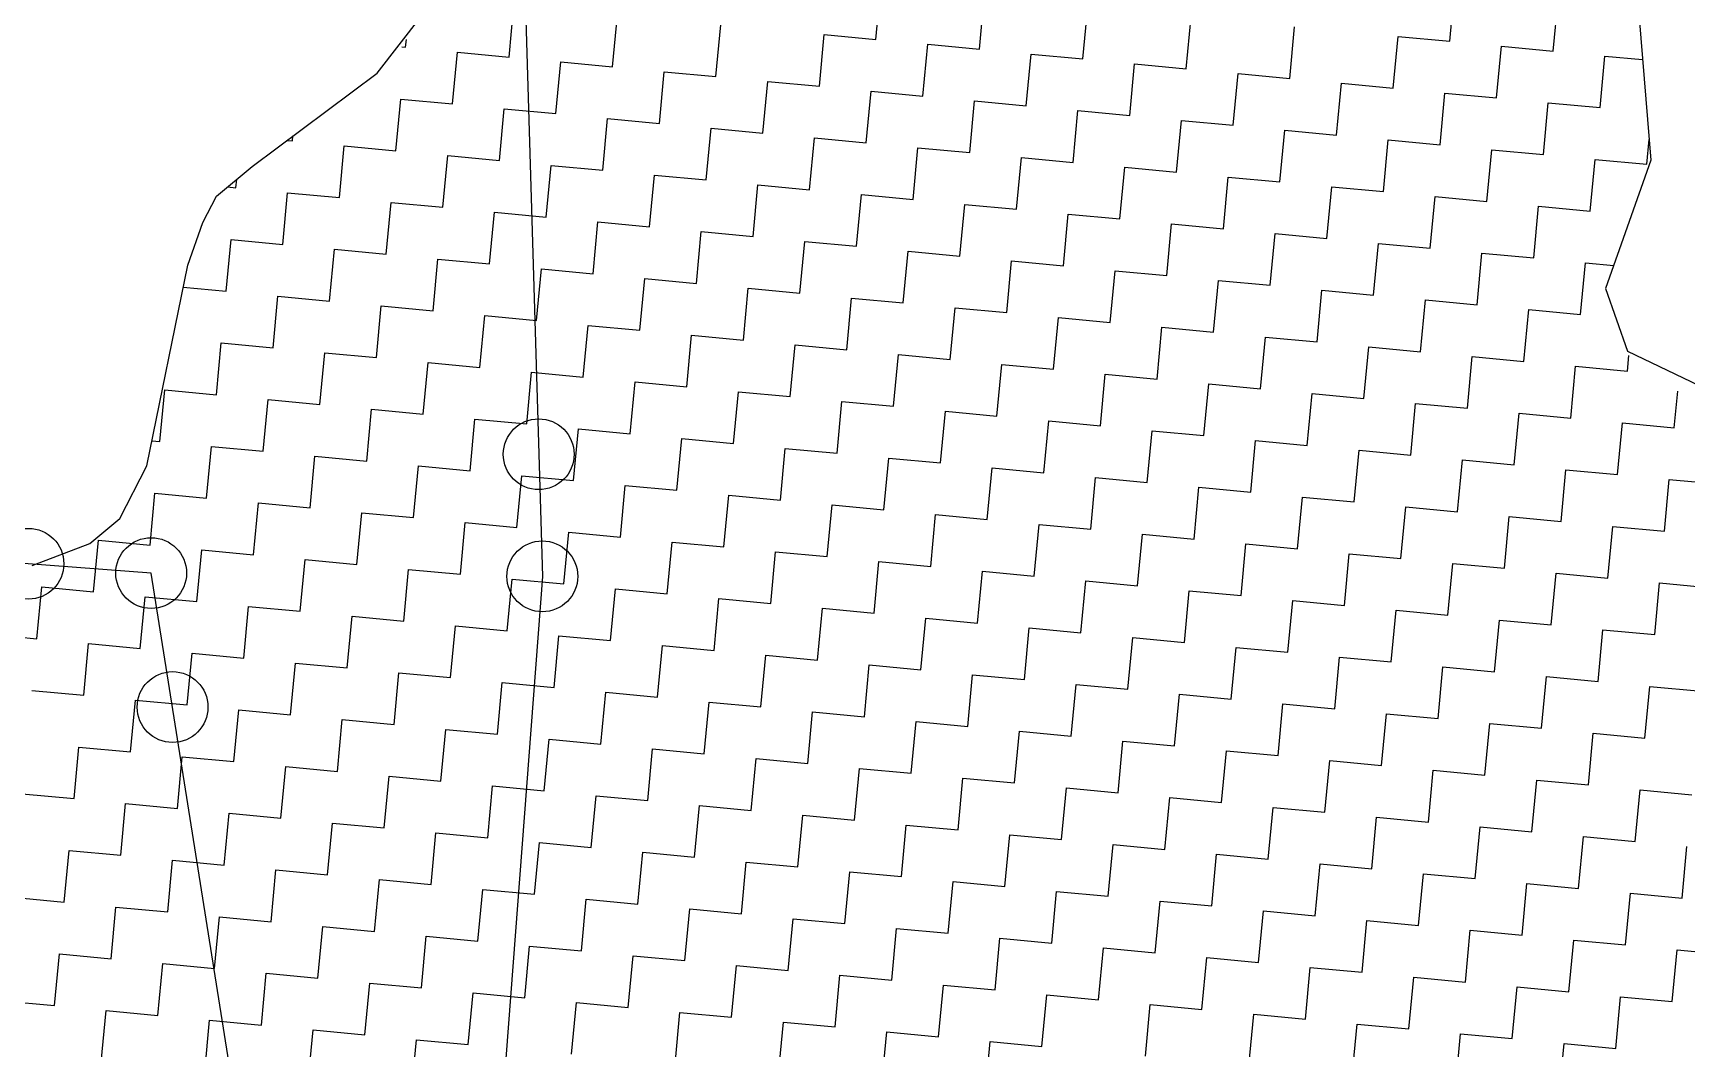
# Model space of a CAD drawing. Header units: metres. Extents: x 279090 to 282389, y 2073542 to 2078104.
# Drawn here: x 279539.4 to 279738.9, y 2077251.3 to 2077373.9 of the extents above; entities that cross this region are included whole.
import ezdxf

# ---------------------------------------------------------------- set-up
doc = ezdxf.new("R2010")
doc.units = ezdxf.units.M
doc.header["$LTSCALE"] = 0.3
doc.header["$MEASUREMENT"] = 0
doc.layers.add('POLY_HATCH', color=12, linetype='Continuous')
doc.layers.add('POLY_PARCEL', color=6, linetype='Continuous')

msp = doc.modelspace()

# ---------------------------------------------------------------- linework, layer by layer
for centre in [(279600.41, 2077323.06), (279538.85, 2077309.85), (279553.66, 2077308.72), (279600.85, 2077308.33), (279556.24, 2077292.56)]:
    msp.add_circle(centre, 4.27)
at = {"layer": 'POLY_HATCH'}
for p, q in [((279729.28, 2077422.38), (279734.59, 2077358.55)), ((279580.92, 2077369.03), (279586.23, 2077375.86)), ((279565.86, 2077357.79), (279580.92, 2077369.03)), ((279561.52, 2077354.19), (279565.86, 2077357.79)), ((279734.59, 2077358.55), (279729.13, 2077343.06)), ((279559.89, 2077351.02), (279561.52, 2077354.19)), ((279558.07, 2077345.85), (279559.89, 2077351.02)), ((279553.12, 2077321.65), (279558.07, 2077345.85)), ((279729.13, 2077343.06), (279731.75, 2077335.48)), ((279731.75, 2077335.48), (279743.87, 2077329.67)), ((279549.86, 2077315.3), (279553.12, 2077321.65)), ((279546.24, 2077312.3), (279549.86, 2077315.3)), ((279539.32, 2077309.62), (279546.24, 2077312.3))]:
    msp.add_line(p, q, dxfattribs=at)
at = {"layer": 'POLY_HATCH', "linetype": 'Continuous'}
for p, q in [((279641.1, 2077373.1), (279641.69, 2077379.34)), ((279653.58, 2077371.92), (279654.17, 2077378.16)), ((279710.32, 2077372.87), (279710.91, 2077379.11)), ((279722.8, 2077371.69), (279723.39, 2077377.93)), ((279596.84, 2077370.98), (279597.43, 2077377.22)), ((279609.32, 2077369.8), (279609.91, 2077376.04)), ((279666.06, 2077370.75), (279666.65, 2077376.99)), ((279678.54, 2077369.57), (279679.13, 2077375.81)), ((279621.8, 2077368.62), (279622.39, 2077374.86)), ((279634.28, 2077367.45), (279634.86, 2077373.69)), ((279634.86, 2077373.69), (279641.1, 2077373.1)), ((279691.02, 2077368.39), (279691.61, 2077374.63)), ((279583.88, 2077372.2), (279584.36, 2077372.15)), ((279584.36, 2077372.15), (279584.45, 2077373.09)), ((279590.01, 2077365.33), (279590.6, 2077371.56)), ((279590.6, 2077371.56), (279596.84, 2077370.98)), ((279646.75, 2077366.27), (279647.34, 2077372.51)), ((279647.34, 2077372.51), (279653.58, 2077371.92)), ((279703.5, 2077367.22), (279704.08, 2077373.46)), ((279704.08, 2077373.46), (279710.32, 2077372.87)), ((279715.97, 2077366.04), (279716.56, 2077372.28)), ((279716.56, 2077372.28), (279722.8, 2077371.69)), ((279602.49, 2077364.15), (279603.08, 2077370.39)), ((279603.08, 2077370.39), (279609.32, 2077369.8)), ((279659.23, 2077365.1), (279659.82, 2077371.33)), ((279659.82, 2077371.33), (279666.06, 2077370.75)), ((279671.71, 2077363.92), (279672.3, 2077370.16)), ((279672.3, 2077370.16), (279678.54, 2077369.57)), ((279728.45, 2077364.87), (279729.04, 2077371.1)), ((279729.04, 2077371.1), (279733.58, 2077370.68)), ((279614.97, 2077362.97), (279615.56, 2077369.21)), ((279615.56, 2077369.21), (279621.8, 2077368.62)), ((279627.45, 2077361.8), (279628.04, 2077368.04)), ((279628.04, 2077368.04), (279634.28, 2077367.45)), ((279684.19, 2077362.74), (279684.78, 2077368.98)), ((279684.78, 2077368.98), (279691.02, 2077368.39)), ((279696.67, 2077361.57), (279697.26, 2077367.81)), ((279697.26, 2077367.81), (279703.5, 2077367.22)), ((279577.53, 2077366.5), (279577.54, 2077366.5)), ((279577.54, 2077366.5), (279577.54, 2077366.5)), ((279583.19, 2077359.67), (279583.77, 2077365.91)), ((279583.77, 2077365.91), (279590.01, 2077365.33)), ((279639.93, 2077360.62), (279640.52, 2077366.86)), ((279640.52, 2077366.86), (279646.75, 2077366.27)), ((279652.41, 2077359.44), (279652.99, 2077365.68)), ((279652.99, 2077365.68), (279659.23, 2077365.1)), ((279709.15, 2077360.39), (279709.73, 2077366.63)), ((279709.73, 2077366.63), (279715.97, 2077366.04)), ((279595.67, 2077358.5), (279596.25, 2077364.74)), ((279596.25, 2077364.74), (279602.49, 2077364.15)), ((279608.14, 2077357.32), (279608.73, 2077363.56)), ((279608.73, 2077363.56), (279614.97, 2077362.97)), ((279664.88, 2077358.27), (279665.47, 2077364.51)), ((279665.47, 2077364.51), (279671.71, 2077363.92)), ((279721.62, 2077359.21), (279722.21, 2077365.45)), ((279722.21, 2077365.45), (279728.45, 2077364.87)), ((279620.62, 2077356.15), (279621.21, 2077362.38)), ((279621.21, 2077362.38), (279627.45, 2077361.8)), ((279677.36, 2077357.09), (279677.95, 2077363.33)), ((279677.95, 2077363.33), (279684.19, 2077362.74)), ((279689.84, 2077355.92), (279690.43, 2077362.15)), ((279690.43, 2077362.15), (279696.67, 2077361.57)), ((279570.05, 2077360.91), (279570.71, 2077360.85)), ((279570.71, 2077360.85), (279570.76, 2077361.45)), ((279576.36, 2077354.02), (279576.95, 2077360.26)), ((279576.95, 2077360.26), (279583.19, 2077359.67)), ((279633.1, 2077354.97), (279633.69, 2077361.21)), ((279633.69, 2077361.21), (279639.93, 2077360.62)), ((279645.58, 2077353.79), (279646.17, 2077360.03)), ((279646.17, 2077360.03), (279652.41, 2077359.44)), ((279702.32, 2077354.74), (279702.91, 2077360.98)), ((279702.91, 2077360.98), (279709.15, 2077360.39)), ((279714.8, 2077353.56), (279715.39, 2077359.8)), ((279715.39, 2077359.8), (279721.62, 2077359.21)), ((279734.1, 2077358.04), (279734.39, 2077361.03)), ((279588.84, 2077352.85), (279589.43, 2077359.09)), ((279589.43, 2077359.09), (279595.67, 2077358.5)), ((279601.32, 2077351.67), (279601.9, 2077357.91)), ((279601.9, 2077357.91), (279608.14, 2077357.32)), ((279658.06, 2077352.62), (279658.64, 2077358.86)), ((279658.64, 2077358.86), (279664.88, 2077358.27)), ((279670.54, 2077351.44), (279671.12, 2077357.68)), ((279671.12, 2077357.68), (279677.36, 2077357.09)), ((279727.28, 2077352.39), (279727.86, 2077358.63)), ((279727.86, 2077358.63), (279734.1, 2077358.04)), ((279563.88, 2077355.2), (279563.98, 2077356.23)), ((279613.79, 2077350.49), (279614.38, 2077356.73)), ((279614.38, 2077356.73), (279620.62, 2077356.15)), ((279626.27, 2077349.32), (279626.86, 2077355.56)), ((279626.86, 2077355.56), (279633.1, 2077354.97)), ((279683.01, 2077350.26), (279683.6, 2077356.5)), ((279683.6, 2077356.5), (279689.84, 2077355.92)), ((279562.85, 2077355.3), (279563.88, 2077355.2)), ((279569.53, 2077348.37), (279570.12, 2077354.61)), ((279570.12, 2077354.61), (279576.36, 2077354.02)), ((279638.75, 2077348.14), (279639.34, 2077354.38)), ((279639.34, 2077354.38), (279645.58, 2077353.79)), ((279695.49, 2077349.09), (279696.08, 2077355.33)), ((279696.08, 2077355.33), (279702.32, 2077354.74)), ((279707.97, 2077347.91), (279708.56, 2077354.15)), ((279708.56, 2077354.15), (279714.8, 2077353.56)), ((279582.01, 2077347.2), (279582.6, 2077353.43)), ((279582.6, 2077353.43), (279588.84, 2077352.85)), ((279594.49, 2077346.02), (279595.08, 2077352.26)), ((279595.08, 2077352.26), (279601.32, 2077351.67)), ((279651.23, 2077346.97), (279651.82, 2077353.2)), ((279651.82, 2077353.2), (279658.06, 2077352.62)), ((279663.71, 2077345.79), (279664.3, 2077352.03)), ((279664.3, 2077352.03), (279670.54, 2077351.44)), ((279720.45, 2077346.74), (279721.04, 2077352.97)), ((279721.04, 2077352.97), (279727.28, 2077352.39)), ((279606.97, 2077344.84), (279607.56, 2077351.08)), ((279607.56, 2077351.08), (279613.79, 2077350.49)), ((279619.45, 2077343.67), (279620.03, 2077349.91)), ((279620.03, 2077349.91), (279626.27, 2077349.32)), ((279676.19, 2077344.61), (279676.77, 2077350.85)), ((279676.77, 2077350.85), (279683.01, 2077350.26)), ((279688.66, 2077343.44), (279689.25, 2077349.68)), ((279689.25, 2077349.68), (279695.49, 2077349.09)), ((279562.7, 2077342.72), (279563.29, 2077348.96)), ((279563.29, 2077348.96), (279569.53, 2077348.37)), ((279575.18, 2077341.54), (279575.77, 2077347.78)), ((279575.77, 2077347.78), (279582.01, 2077347.2)), ((279631.92, 2077342.49), (279632.51, 2077348.73)), ((279632.51, 2077348.73), (279638.75, 2077348.14)), ((279644.4, 2077341.31), (279644.99, 2077347.55)), ((279644.99, 2077347.55), (279651.23, 2077346.97)), ((279701.14, 2077342.26), (279701.73, 2077348.5)), ((279701.73, 2077348.5), (279707.97, 2077347.91)), ((279587.66, 2077340.37), (279588.25, 2077346.61)), ((279588.25, 2077346.61), (279594.49, 2077346.02)), ((279656.88, 2077340.14), (279657.47, 2077346.38)), ((279657.47, 2077346.38), (279663.71, 2077345.79)), ((279713.62, 2077341.08), (279714.21, 2077347.32)), ((279714.21, 2077347.32), (279720.45, 2077346.74)), ((279726.1, 2077339.91), (279726.69, 2077346.15)), ((279726.69, 2077346.15), (279730.11, 2077345.83)), ((279600.14, 2077339.19), (279600.73, 2077345.43)), ((279600.73, 2077345.43), (279606.97, 2077344.84)), ((279612.62, 2077338.02), (279613.21, 2077344.26)), ((279613.21, 2077344.26), (279619.45, 2077343.67)), ((279669.36, 2077338.96), (279669.95, 2077345.2)), ((279669.95, 2077345.2), (279676.19, 2077344.61)), ((279681.84, 2077337.79), (279682.43, 2077344.03)), ((279682.43, 2077344.03), (279688.66, 2077343.44)), ((279557.53, 2077343.21), (279562.7, 2077342.72)), ((279568.36, 2077335.89), (279568.94, 2077342.13)), ((279568.94, 2077342.13), (279575.18, 2077341.54)), ((279625.1, 2077336.84), (279625.68, 2077343.08)), ((279625.68, 2077343.08), (279631.92, 2077342.49)), ((279637.58, 2077335.66), (279638.16, 2077341.9)), ((279638.16, 2077341.9), (279644.4, 2077341.31)), ((279694.32, 2077336.61), (279694.9, 2077342.85)), ((279694.9, 2077342.85), (279701.14, 2077342.26)), ((279706.79, 2077335.43), (279707.38, 2077341.67)), ((279707.38, 2077341.67), (279713.62, 2077341.08)), ((279580.83, 2077334.72), (279581.42, 2077340.96)), ((279581.42, 2077340.96), (279587.66, 2077340.37)), ((279593.31, 2077333.54), (279593.9, 2077339.78)), ((279593.9, 2077339.78), (279600.14, 2077339.19)), ((279650.05, 2077334.49), (279650.64, 2077340.73)), ((279650.64, 2077340.73), (279656.88, 2077340.14)), ((279662.53, 2077333.31), (279663.12, 2077339.55)), ((279663.12, 2077339.55), (279669.36, 2077338.96)), ((279719.27, 2077334.26), (279719.86, 2077340.5)), ((279719.86, 2077340.5), (279726.1, 2077339.91)), ((279605.79, 2077332.36), (279606.38, 2077338.6)), ((279606.38, 2077338.6), (279612.62, 2077338.02)), ((279675.01, 2077332.13), (279675.6, 2077338.37)), ((279675.6, 2077338.37), (279681.84, 2077337.79)), ((279561.53, 2077330.24), (279562.12, 2077336.48)), ((279562.12, 2077336.48), (279568.36, 2077335.89)), ((279618.27, 2077331.19), (279618.86, 2077337.43)), ((279618.86, 2077337.43), (279625.1, 2077336.84)), ((279630.75, 2077330.01), (279631.34, 2077336.25)), ((279631.34, 2077336.25), (279637.58, 2077335.66)), ((279687.49, 2077330.96), (279688.08, 2077337.2)), ((279688.08, 2077337.2), (279694.32, 2077336.61)), ((279699.97, 2077329.78), (279700.55, 2077336.02)), ((279700.55, 2077336.02), (279706.79, 2077335.43)), ((279574.01, 2077329.07), (279574.6, 2077335.31)), ((279574.6, 2077335.31), (279580.83, 2077334.72)), ((279586.49, 2077327.89), (279587.07, 2077334.13)), ((279587.07, 2077334.13), (279593.31, 2077333.54)), ((279643.23, 2077328.84), (279643.81, 2077335.08)), ((279643.81, 2077335.08), (279650.05, 2077334.49)), ((279655.7, 2077327.66), (279656.29, 2077333.9)), ((279656.29, 2077333.9), (279662.53, 2077333.31)), ((279712.45, 2077328.61), (279713.03, 2077334.85)), ((279713.03, 2077334.85), (279719.27, 2077334.26)), ((279724.92, 2077327.43), (279725.51, 2077333.67)), ((279725.51, 2077333.67), (279731.75, 2077333.08)), ((279731.75, 2077333.08), (279731.93, 2077334.97)), ((279598.96, 2077326.71), (279599.55, 2077332.95)), ((279599.55, 2077332.95), (279605.79, 2077332.36)), ((279611.44, 2077325.54), (279612.03, 2077331.78)), ((279612.03, 2077331.78), (279618.27, 2077331.19)), ((279668.18, 2077326.48), (279668.77, 2077332.72)), ((279668.77, 2077332.72), (279675.01, 2077332.13)), ((279554.7, 2077324.59), (279555.29, 2077330.83)), ((279555.29, 2077330.83), (279561.53, 2077330.24)), ((279567.18, 2077323.42), (279567.77, 2077329.65)), ((279567.77, 2077329.65), (279574.01, 2077329.07)), ((279623.92, 2077324.36), (279624.51, 2077330.6)), ((279624.51, 2077330.6), (279630.75, 2077330.01)), ((279680.66, 2077325.31), (279681.25, 2077331.55)), ((279681.25, 2077331.55), (279687.49, 2077330.96)), ((279693.14, 2077324.13), (279693.73, 2077330.37)), ((279693.73, 2077330.37), (279699.97, 2077329.78)), ((279737.4, 2077326.25), (279737.82, 2077330.68)), ((279579.66, 2077322.24), (279580.25, 2077328.48)), ((279580.25, 2077328.48), (279586.49, 2077327.89)), ((279636.4, 2077323.19), (279636.99, 2077329.42)), ((279636.99, 2077329.42), (279643.23, 2077328.84)), ((279648.88, 2077322.01), (279649.47, 2077328.25)), ((279649.47, 2077328.25), (279655.7, 2077327.66)), ((279705.62, 2077322.96), (279706.21, 2077329.19)), ((279706.21, 2077329.19), (279712.45, 2077328.61)), ((279718.1, 2077321.78), (279718.68, 2077328.02)), ((279718.68, 2077328.02), (279724.92, 2077327.43)), ((279592.14, 2077321.06), (279592.72, 2077327.3)), ((279592.72, 2077327.3), (279598.96, 2077326.71)), ((279604.61, 2077319.89), (279605.2, 2077326.13)), ((279605.2, 2077326.13), (279611.44, 2077325.54)), ((279661.36, 2077320.83), (279661.94, 2077327.07)), ((279661.94, 2077327.07), (279668.18, 2077326.48)), ((279673.83, 2077319.66), (279674.42, 2077325.9)), ((279674.42, 2077325.9), (279680.66, 2077325.31)), ((279730.57, 2077320.6), (279731.16, 2077326.84)), ((279731.16, 2077326.84), (279737.4, 2077326.25)), ((279553.74, 2077324.68), (279554.7, 2077324.59)), ((279560.35, 2077317.76), (279560.94, 2077324)), ((279560.94, 2077324), (279567.18, 2077323.42)), ((279617.09, 2077318.71), (279617.68, 2077324.95)), ((279617.68, 2077324.95), (279623.92, 2077324.36)), ((279629.57, 2077317.53), (279630.16, 2077323.77)), ((279630.16, 2077323.77), (279636.4, 2077323.19)), ((279686.31, 2077318.48), (279686.9, 2077324.72)), ((279686.9, 2077324.72), (279693.14, 2077324.13)), ((279572.83, 2077316.59), (279573.42, 2077322.83)), ((279573.42, 2077322.83), (279579.66, 2077322.24)), ((279585.31, 2077315.41), (279585.9, 2077321.65)), ((279585.9, 2077321.65), (279592.14, 2077321.06)), ((279642.05, 2077316.36), (279642.64, 2077322.6)), ((279642.64, 2077322.6), (279648.88, 2077322.01)), ((279698.79, 2077317.3), (279699.38, 2077323.54)), ((279699.38, 2077323.54), (279705.62, 2077322.96)), ((279711.27, 2077316.13), (279711.86, 2077322.37)), ((279711.86, 2077322.37), (279718.1, 2077321.78)), ((279597.79, 2077314.24), (279598.38, 2077320.47)), ((279598.38, 2077320.47), (279604.61, 2077319.89)), ((279654.53, 2077315.18), (279655.12, 2077321.42)), ((279655.12, 2077321.42), (279661.36, 2077320.83)), ((279667.01, 2077314.01), (279667.59, 2077320.24)), ((279667.59, 2077320.24), (279673.83, 2077319.66)), ((279723.75, 2077314.95), (279724.34, 2077321.19)), ((279724.34, 2077321.19), (279730.57, 2077320.6)), ((279736.23, 2077313.78), (279736.81, 2077320.01)), ((279736.81, 2077320.01), (279743.05, 2077319.43)), ((279553.53, 2077312.11), (279554.11, 2077318.35)), ((279554.11, 2077318.35), (279560.35, 2077317.76)), ((279610.27, 2077313.06), (279610.85, 2077319.3)), ((279610.85, 2077319.3), (279617.09, 2077318.71)), ((279622.74, 2077311.88), (279623.33, 2077318.12)), ((279623.33, 2077318.12), (279629.57, 2077317.53)), ((279679.48, 2077312.83), (279680.07, 2077319.07)), ((279680.07, 2077319.07), (279686.31, 2077318.48)), ((279691.96, 2077311.65), (279692.55, 2077317.89)), ((279692.55, 2077317.89), (279698.79, 2077317.3)), ((279566, 2077310.94), (279566.59, 2077317.18)), ((279566.59, 2077317.18), (279572.83, 2077316.59)), ((279578.48, 2077309.76), (279579.07, 2077316)), ((279579.07, 2077316), (279585.31, 2077315.41)), ((279635.22, 2077310.71), (279635.81, 2077316.95)), ((279635.81, 2077316.95), (279642.05, 2077316.36)), ((279647.7, 2077309.53), (279648.29, 2077315.77)), ((279648.29, 2077315.77), (279654.53, 2077315.18)), ((279704.44, 2077310.48), (279705.03, 2077316.72)), ((279705.03, 2077316.72), (279711.27, 2077316.13)), ((279590.96, 2077308.58), (279591.55, 2077314.82)), ((279591.55, 2077314.82), (279597.79, 2077314.24)), ((279603.44, 2077307.41), (279604.03, 2077313.65)), ((279604.03, 2077313.65), (279610.27, 2077313.06)), ((279660.18, 2077308.35), (279660.77, 2077314.59)), ((279660.77, 2077314.59), (279667.01, 2077314.01)), ((279716.92, 2077309.3), (279717.51, 2077315.54)), ((279717.51, 2077315.54), (279723.75, 2077314.95)), ((279729.4, 2077308.12), (279729.99, 2077314.36)), ((279729.99, 2077314.36), (279736.23, 2077313.78)), ((279546.7, 2077306.46), (279547.29, 2077312.7)), ((279547.29, 2077312.7), (279553.53, 2077312.11)), ((279615.92, 2077306.23), (279616.51, 2077312.47)), ((279616.51, 2077312.47), (279622.74, 2077311.88)), ((279672.66, 2077307.18), (279673.25, 2077313.42)), ((279673.25, 2077313.42), (279679.48, 2077312.83)), ((279685.14, 2077306), (279685.72, 2077312.24)), ((279685.72, 2077312.24), (279691.96, 2077311.65)), ((279559.18, 2077305.29), (279559.76, 2077311.52)), ((279559.76, 2077311.52), (279566, 2077310.94)), ((279571.65, 2077304.11), (279572.24, 2077310.35)), ((279572.24, 2077310.35), (279578.48, 2077309.76)), ((279628.4, 2077305.06), (279628.98, 2077311.29)), ((279628.98, 2077311.29), (279635.22, 2077310.71)), ((279640.87, 2077303.88), (279641.46, 2077310.12)), ((279641.46, 2077310.12), (279647.7, 2077309.53)), ((279697.61, 2077304.83), (279698.2, 2077311.06)), ((279698.2, 2077311.06), (279704.44, 2077310.48)), ((279710.09, 2077303.65), (279710.68, 2077309.89)), ((279710.68, 2077309.89), (279716.92, 2077309.3)), ((279584.13, 2077302.93), (279584.72, 2077309.17)), ((279584.72, 2077309.17), (279590.96, 2077308.58)), ((279596.61, 2077301.76), (279597.2, 2077308)), ((279597.2, 2077308), (279603.44, 2077307.41)), ((279653.35, 2077302.7), (279653.94, 2077308.94)), ((279653.94, 2077308.94), (279660.18, 2077308.35)), ((279665.83, 2077301.53), (279666.42, 2077307.77)), ((279666.42, 2077307.77), (279672.66, 2077307.18)), ((279722.57, 2077302.47), (279723.16, 2077308.71)), ((279723.16, 2077308.71), (279729.4, 2077308.12)), ((279539.87, 2077300.81), (279540.46, 2077307.05)), ((279540.46, 2077307.05), (279546.7, 2077306.46)), ((279552.35, 2077299.63), (279552.94, 2077305.87)), ((279552.94, 2077305.87), (279559.18, 2077305.29)), ((279609.09, 2077300.58), (279609.68, 2077306.82)), ((279609.68, 2077306.82), (279615.92, 2077306.23)), ((279621.57, 2077299.4), (279622.16, 2077305.64)), ((279622.16, 2077305.64), (279628.4, 2077305.06)), ((279678.31, 2077300.35), (279678.9, 2077306.59)), ((279678.9, 2077306.59), (279685.14, 2077306)), ((279735.05, 2077301.3), (279735.64, 2077307.54)), ((279735.64, 2077307.54), (279741.88, 2077306.95)), ((279564.83, 2077298.46), (279565.42, 2077304.7)), ((279565.42, 2077304.7), (279571.65, 2077304.11)), ((279634.05, 2077298.23), (279634.63, 2077304.47)), ((279634.63, 2077304.47), (279640.87, 2077303.88)), ((279690.79, 2077299.17), (279691.38, 2077305.41)), ((279691.38, 2077305.41), (279697.61, 2077304.83)), ((279703.27, 2077298), (279703.85, 2077304.24)), ((279703.85, 2077304.24), (279710.09, 2077303.65)), ((279577.31, 2077297.28), (279577.89, 2077303.52)), ((279577.89, 2077303.52), (279584.13, 2077302.93)), ((279589.78, 2077296.11), (279590.37, 2077302.35)), ((279590.37, 2077302.35), (279596.61, 2077301.76)), ((279646.52, 2077297.05), (279647.11, 2077303.29)), ((279647.11, 2077303.29), (279653.35, 2077302.7)), ((279659, 2077295.88), (279659.59, 2077302.12)), ((279659.59, 2077302.12), (279665.83, 2077301.53)), ((279715.74, 2077296.82), (279716.33, 2077303.06)), ((279716.33, 2077303.06), (279722.57, 2077302.47)), ((279728.22, 2077295.65), (279728.81, 2077301.89)), ((279728.81, 2077301.89), (279735.05, 2077301.3)), ((279533.63, 2077301.4), (279539.87, 2077300.81)), ((279545.52, 2077293.98), (279546.11, 2077300.22)), ((279546.11, 2077300.22), (279552.35, 2077299.63)), ((279602.26, 2077294.93), (279602.85, 2077301.17)), ((279602.85, 2077301.17), (279609.09, 2077300.58)), ((279614.74, 2077293.75), (279615.33, 2077299.99)), ((279615.33, 2077299.99), (279621.57, 2077299.4)), ((279671.48, 2077294.7), (279672.07, 2077300.94)), ((279672.07, 2077300.94), (279678.31, 2077300.35)), ((279683.96, 2077293.52), (279684.55, 2077299.76)), ((279684.55, 2077299.76), (279690.79, 2077299.17)), ((279558, 2077292.81), (279558.59, 2077299.05)), ((279558.59, 2077299.05), (279564.83, 2077298.46)), ((279570.48, 2077291.63), (279571.07, 2077297.87)), ((279571.07, 2077297.87), (279577.31, 2077297.28)), ((279627.22, 2077292.58), (279627.81, 2077298.82)), ((279627.81, 2077298.82), (279634.05, 2077298.23)), ((279639.7, 2077291.4), (279640.29, 2077297.64)), ((279640.29, 2077297.64), (279646.52, 2077297.05)), ((279696.44, 2077292.35), (279697.03, 2077298.59)), ((279697.03, 2077298.59), (279703.27, 2077298)), ((279582.96, 2077290.45), (279583.54, 2077296.69)), ((279583.54, 2077296.69), (279589.78, 2077296.11)), ((279652.18, 2077290.23), (279652.76, 2077296.46)), ((279652.76, 2077296.46), (279659, 2077295.88)), ((279708.92, 2077291.17), (279709.5, 2077297.41)), ((279709.5, 2077297.41), (279715.74, 2077296.82)), ((279721.39, 2077290), (279721.98, 2077296.23)), ((279721.98, 2077296.23), (279728.22, 2077295.65)), ((279539.28, 2077294.57), (279545.52, 2077293.98)), ((279595.44, 2077289.28), (279596.02, 2077295.52)), ((279596.02, 2077295.52), (279602.26, 2077294.93)), ((279607.91, 2077288.1), (279608.5, 2077294.34)), ((279608.5, 2077294.34), (279614.74, 2077293.75)), ((279664.65, 2077289.05), (279665.24, 2077295.29)), ((279665.24, 2077295.29), (279671.48, 2077294.7)), ((279677.13, 2077287.87), (279677.72, 2077294.11)), ((279677.72, 2077294.11), (279683.96, 2077293.52)), ((279733.87, 2077288.82), (279734.46, 2077295.06)), ((279734.46, 2077295.06), (279740.7, 2077294.47)), ((279551.17, 2077287.16), (279551.76, 2077293.4)), ((279551.76, 2077293.4), (279558, 2077292.81)), ((279563.65, 2077285.98), (279564.24, 2077292.22)), ((279564.24, 2077292.22), (279570.48, 2077291.63)), ((279620.39, 2077286.93), (279620.98, 2077293.17)), ((279620.98, 2077293.17), (279627.22, 2077292.58)), ((279632.87, 2077285.75), (279633.46, 2077291.99)), ((279633.46, 2077291.99), (279639.7, 2077291.4)), ((279689.61, 2077286.7), (279690.2, 2077292.94)), ((279690.2, 2077292.94), (279696.44, 2077292.35)), ((279702.09, 2077285.52), (279702.68, 2077291.76)), ((279702.68, 2077291.76), (279708.92, 2077291.17)), ((279576.13, 2077284.8), (279576.72, 2077291.04)), ((279576.72, 2077291.04), (279582.96, 2077290.45)), ((279588.61, 2077283.63), (279589.2, 2077289.87)), ((279589.2, 2077289.87), (279595.44, 2077289.28)), ((279645.35, 2077284.57), (279645.94, 2077290.81)), ((279645.94, 2077290.81), (279652.18, 2077290.23)), ((279714.57, 2077284.34), (279715.16, 2077290.58)), ((279715.16, 2077290.58), (279721.39, 2077290)), ((279544.35, 2077281.51), (279544.93, 2077287.74)), ((279544.93, 2077287.74), (279551.17, 2077287.16)), ((279601.09, 2077282.45), (279601.67, 2077288.69)), ((279601.67, 2077288.69), (279607.91, 2077288.1)), ((279657.83, 2077283.4), (279658.42, 2077289.64)), ((279658.42, 2077289.64), (279664.65, 2077289.05)), ((279670.31, 2077282.22), (279670.89, 2077288.46)), ((279670.89, 2077288.46), (279677.13, 2077287.87)), ((279727.05, 2077283.17), (279727.63, 2077289.41)), ((279727.63, 2077289.41), (279733.87, 2077288.82)), ((279556.82, 2077280.33), (279557.41, 2077286.57)), ((279557.41, 2077286.57), (279563.65, 2077285.98)), ((279613.56, 2077281.28), (279614.15, 2077287.51)), ((279614.15, 2077287.51), (279620.39, 2077286.93)), ((279626.04, 2077280.1), (279626.63, 2077286.34)), ((279626.63, 2077286.34), (279632.87, 2077285.75)), ((279682.78, 2077281.05), (279683.37, 2077287.28)), ((279683.37, 2077287.28), (279689.61, 2077286.7)), ((279695.26, 2077279.87), (279695.85, 2077286.11)), ((279695.85, 2077286.11), (279702.09, 2077285.52)), ((279569.3, 2077279.15), (279569.89, 2077285.39)), ((279569.89, 2077285.39), (279576.13, 2077284.8)), ((279581.78, 2077277.98), (279582.37, 2077284.22)), ((279582.37, 2077284.22), (279588.61, 2077283.63)), ((279638.52, 2077278.92), (279639.11, 2077285.16)), ((279639.11, 2077285.16), (279645.35, 2077284.57)), ((279651, 2077277.75), (279651.59, 2077283.99)), ((279651.59, 2077283.99), (279657.83, 2077283.4)), ((279707.74, 2077278.69), (279708.33, 2077284.93)), ((279708.33, 2077284.93), (279714.57, 2077284.34)), ((279720.22, 2077277.52), (279720.81, 2077283.76)), ((279720.81, 2077283.76), (279727.05, 2077283.17)), ((279538.11, 2077282.09), (279544.35, 2077281.51)), ((279594.26, 2077276.8), (279594.85, 2077283.04)), ((279594.85, 2077283.04), (279601.09, 2077282.45)), ((279606.74, 2077275.62), (279607.33, 2077281.86)), ((279607.33, 2077281.86), (279613.56, 2077281.28)), ((279663.48, 2077276.57), (279664.07, 2077282.81)), ((279664.07, 2077282.81), (279670.31, 2077282.22)), ((279732.7, 2077276.34), (279733.29, 2077282.58)), ((279733.29, 2077282.58), (279739.52, 2077281.99)), ((279550, 2077274.68), (279550.58, 2077280.92)), ((279550.58, 2077280.92), (279556.82, 2077280.33)), ((279562.48, 2077273.5), (279563.06, 2077279.74)), ((279563.06, 2077279.74), (279569.3, 2077279.15)), ((279619.22, 2077274.45), (279619.8, 2077280.69)), ((279619.8, 2077280.69), (279626.04, 2077280.1)), ((279675.96, 2077275.39), (279676.54, 2077281.63)), ((279676.54, 2077281.63), (279682.78, 2077281.05)), ((279688.43, 2077274.22), (279689.02, 2077280.46)), ((279689.02, 2077280.46), (279695.26, 2077279.87)), ((279574.95, 2077272.33), (279575.54, 2077278.56)), ((279575.54, 2077278.56), (279581.78, 2077277.98)), ((279631.69, 2077273.27), (279632.28, 2077279.51)), ((279632.28, 2077279.51), (279638.52, 2077278.92)), ((279644.17, 2077272.1), (279644.76, 2077278.33)), ((279644.76, 2077278.33), (279651, 2077277.75)), ((279700.91, 2077273.04), (279701.5, 2077279.28)), ((279701.5, 2077279.28), (279707.74, 2077278.69)), ((279713.39, 2077271.87), (279713.98, 2077278.1)), ((279713.98, 2077278.1), (279720.22, 2077277.52)), ((279587.43, 2077271.15), (279588.02, 2077277.39)), ((279588.02, 2077277.39), (279594.26, 2077276.8)), ((279599.91, 2077269.97), (279600.5, 2077276.21)), ((279600.5, 2077276.21), (279606.74, 2077275.62)), ((279656.65, 2077270.92), (279657.24, 2077277.16)), ((279657.24, 2077277.16), (279663.48, 2077276.57)), ((279669.13, 2077269.74), (279669.72, 2077275.98)), ((279669.72, 2077275.98), (279675.96, 2077275.39)), ((279725.87, 2077270.69), (279726.46, 2077276.93)), ((279726.46, 2077276.93), (279732.7, 2077276.34)), ((279738.35, 2077269.51), (279738.94, 2077275.75)), ((279543.17, 2077269.03), (279543.76, 2077275.27)), ((279543.76, 2077275.27), (279550, 2077274.68)), ((279555.65, 2077267.85), (279556.24, 2077274.09)), ((279556.24, 2077274.09), (279562.48, 2077273.5)), ((279612.39, 2077268.8), (279612.98, 2077275.04)), ((279612.98, 2077275.04), (279619.22, 2077274.45)), ((279624.87, 2077267.62), (279625.45, 2077273.86)), ((279625.45, 2077273.86), (279631.69, 2077273.27)), ((279681.61, 2077268.57), (279682.2, 2077274.81)), ((279682.2, 2077274.81), (279688.43, 2077274.22)), ((279568.13, 2077266.67), (279568.71, 2077272.91)), ((279568.71, 2077272.91), (279574.95, 2077272.33)), ((279580.6, 2077265.5), (279581.19, 2077271.74)), ((279581.19, 2077271.74), (279587.43, 2077271.15)), ((279637.35, 2077266.44), (279637.93, 2077272.68)), ((279637.93, 2077272.68), (279644.17, 2077272.1)), ((279694.09, 2077267.39), (279694.67, 2077273.63)), ((279694.67, 2077273.63), (279700.91, 2077273.04)), ((279706.56, 2077266.21), (279707.15, 2077272.45)), ((279707.15, 2077272.45), (279713.39, 2077271.87)), ((279593.08, 2077264.32), (279593.67, 2077270.56)), ((279593.67, 2077270.56), (279599.91, 2077269.97)), ((279649.82, 2077265.27), (279650.41, 2077271.51)), ((279650.41, 2077271.51), (279656.65, 2077270.92)), ((279662.3, 2077264.09), (279662.89, 2077270.33)), ((279662.89, 2077270.33), (279669.13, 2077269.74)), ((279719.04, 2077265.04), (279719.63, 2077271.28)), ((279719.63, 2077271.28), (279725.87, 2077270.69)), ((279731.52, 2077263.86), (279732.11, 2077270.1)), ((279732.11, 2077270.1), (279738.35, 2077269.51)), ((279536.93, 2077269.61), (279543.17, 2077269.03)), ((279548.82, 2077262.2), (279549.41, 2077268.44)), ((279549.41, 2077268.44), (279555.65, 2077267.85)), ((279605.56, 2077263.15), (279606.15, 2077269.39)), ((279606.15, 2077269.39), (279612.39, 2077268.8)), ((279618.04, 2077261.97), (279618.63, 2077268.21)), ((279618.63, 2077268.21), (279624.87, 2077267.62)), ((279674.78, 2077262.92), (279675.37, 2077269.16)), ((279675.37, 2077269.16), (279681.61, 2077268.57)), ((279687.26, 2077261.74), (279687.85, 2077267.98)), ((279687.85, 2077267.98), (279694.09, 2077267.39)), ((279561.3, 2077261.02), (279561.89, 2077267.26)), ((279561.89, 2077267.26), (279568.13, 2077266.67)), ((279573.78, 2077259.85), (279574.37, 2077266.09)), ((279574.37, 2077266.09), (279580.6, 2077265.5)), ((279630.52, 2077260.79), (279631.11, 2077267.03)), ((279631.11, 2077267.03), (279637.35, 2077266.44)), ((279643, 2077259.62), (279643.58, 2077265.86)), ((279643.58, 2077265.86), (279649.82, 2077265.27)), ((279699.74, 2077260.56), (279700.32, 2077266.8)), ((279700.32, 2077266.8), (279706.56, 2077266.21)), ((279586.26, 2077258.67), (279586.84, 2077264.91)), ((279586.84, 2077264.91), (279593.08, 2077264.32)), ((279598.73, 2077257.49), (279599.32, 2077263.73)), ((279599.32, 2077263.73), (279605.56, 2077263.15)), ((279655.47, 2077258.44), (279656.06, 2077264.68)), ((279656.06, 2077264.68), (279662.3, 2077264.09)), ((279712.22, 2077259.39), (279712.8, 2077265.63)), ((279712.8, 2077265.63), (279719.04, 2077265.04)), ((279724.69, 2077258.21), (279725.28, 2077264.45)), ((279725.28, 2077264.45), (279731.52, 2077263.86)), ((279541.99, 2077256.55), (279542.58, 2077262.79)), ((279542.58, 2077262.79), (279548.82, 2077262.2)), ((279611.21, 2077256.32), (279611.8, 2077262.56)), ((279611.8, 2077262.56), (279618.04, 2077261.97)), ((279667.95, 2077257.26), (279668.54, 2077263.5)), ((279668.54, 2077263.5), (279674.78, 2077262.92)), ((279680.43, 2077256.09), (279681.02, 2077262.33)), ((279681.02, 2077262.33), (279687.26, 2077261.74)), ((279737.17, 2077257.03), (279737.76, 2077263.27)), ((279737.76, 2077263.27), (279744, 2077262.69)), ((279554.47, 2077255.37), (279555.06, 2077261.61)), ((279555.06, 2077261.61), (279561.3, 2077261.02)), ((279566.95, 2077254.2), (279567.54, 2077260.44)), ((279567.54, 2077260.44), (279573.78, 2077259.85)), ((279623.69, 2077255.14), (279624.28, 2077261.38)), ((279624.28, 2077261.38), (279630.52, 2077260.79)), ((279636.17, 2077253.97), (279636.76, 2077260.21)), ((279636.76, 2077260.21), (279643, 2077259.62)), ((279692.91, 2077254.91), (279693.5, 2077261.15)), ((279693.5, 2077261.15), (279699.74, 2077260.56)), ((279705.39, 2077253.74), (279705.98, 2077259.98)), ((279705.98, 2077259.98), (279712.22, 2077259.39)), ((279579.43, 2077253.02), (279580.02, 2077259.26)), ((279580.02, 2077259.26), (279586.26, 2077258.67)), ((279591.91, 2077251.84), (279592.49, 2077258.08)), ((279592.49, 2077258.08), (279598.73, 2077257.49)), ((279648.65, 2077252.79), (279649.24, 2077259.03)), ((279649.24, 2077259.03), (279655.47, 2077258.44)), ((279661.13, 2077251.61), (279661.71, 2077257.85)), ((279661.71, 2077257.85), (279667.95, 2077257.26)), ((279717.87, 2077252.56), (279718.45, 2077258.8)), ((279718.45, 2077258.8), (279724.69, 2077258.21)), ((279535.75, 2077257.14), (279541.99, 2077256.55)), ((279547.64, 2077249.72), (279548.23, 2077255.96)), ((279548.23, 2077255.96), (279554.47, 2077255.37)), ((279604.38, 2077250.67), (279604.97, 2077256.91)), ((279604.97, 2077256.91), (279611.21, 2077256.32)), ((279673.6, 2077250.44), (279674.19, 2077256.68)), ((279674.19, 2077256.68), (279680.43, 2077256.09)), ((279730.34, 2077251.38), (279730.93, 2077257.62)), ((279730.93, 2077257.62), (279737.17, 2077257.03)), ((279560.12, 2077248.55), (279560.71, 2077254.78)), ((279560.71, 2077254.78), (279566.95, 2077254.2)), ((279616.86, 2077249.49), (279617.45, 2077255.73)), ((279617.45, 2077255.73), (279623.69, 2077255.14)), ((279629.34, 2077248.32), (279629.93, 2077254.55)), ((279629.93, 2077254.55), (279636.17, 2077253.97)), ((279686.08, 2077249.26), (279686.67, 2077255.5)), ((279686.67, 2077255.5), (279692.91, 2077254.91)), ((279698.56, 2077248.09), (279699.15, 2077254.32)), ((279699.15, 2077254.32), (279705.39, 2077253.74)), ((279572.6, 2077247.37), (279573.19, 2077253.61)), ((279573.19, 2077253.61), (279579.43, 2077253.02)), ((279585.08, 2077246.19), (279585.67, 2077252.43)), ((279585.67, 2077252.43), (279591.91, 2077251.84)), ((279641.82, 2077247.14), (279642.41, 2077253.38)), ((279642.41, 2077253.38), (279648.65, 2077252.79)), ((279654.3, 2077245.96), (279654.89, 2077252.2)), ((279654.89, 2077252.2), (279661.13, 2077251.61)), ((279711.04, 2077246.91), (279711.63, 2077253.15)), ((279711.63, 2077253.15), (279717.87, 2077252.56)), ((279723.52, 2077245.73), (279724.11, 2077251.97)), ((279724.11, 2077251.97), (279730.34, 2077251.38))]:
    msp.add_line(p, q, dxfattribs=at)
at = {"layer": 'POLY_PARCEL'}
for p, q in [((279598.56, 2077385.34), (279600.85, 2077308.33)), ((279553.66, 2077308.72), (279470.68, 2077315.01)), ((279574.17, 2077179.93), (279553.66, 2077308.72)), ((279600.85, 2077308.33), (279592.06, 2077192.33))]:
    msp.add_line(p, q, dxfattribs=at)

doc.saveas('drawing.dxf')
